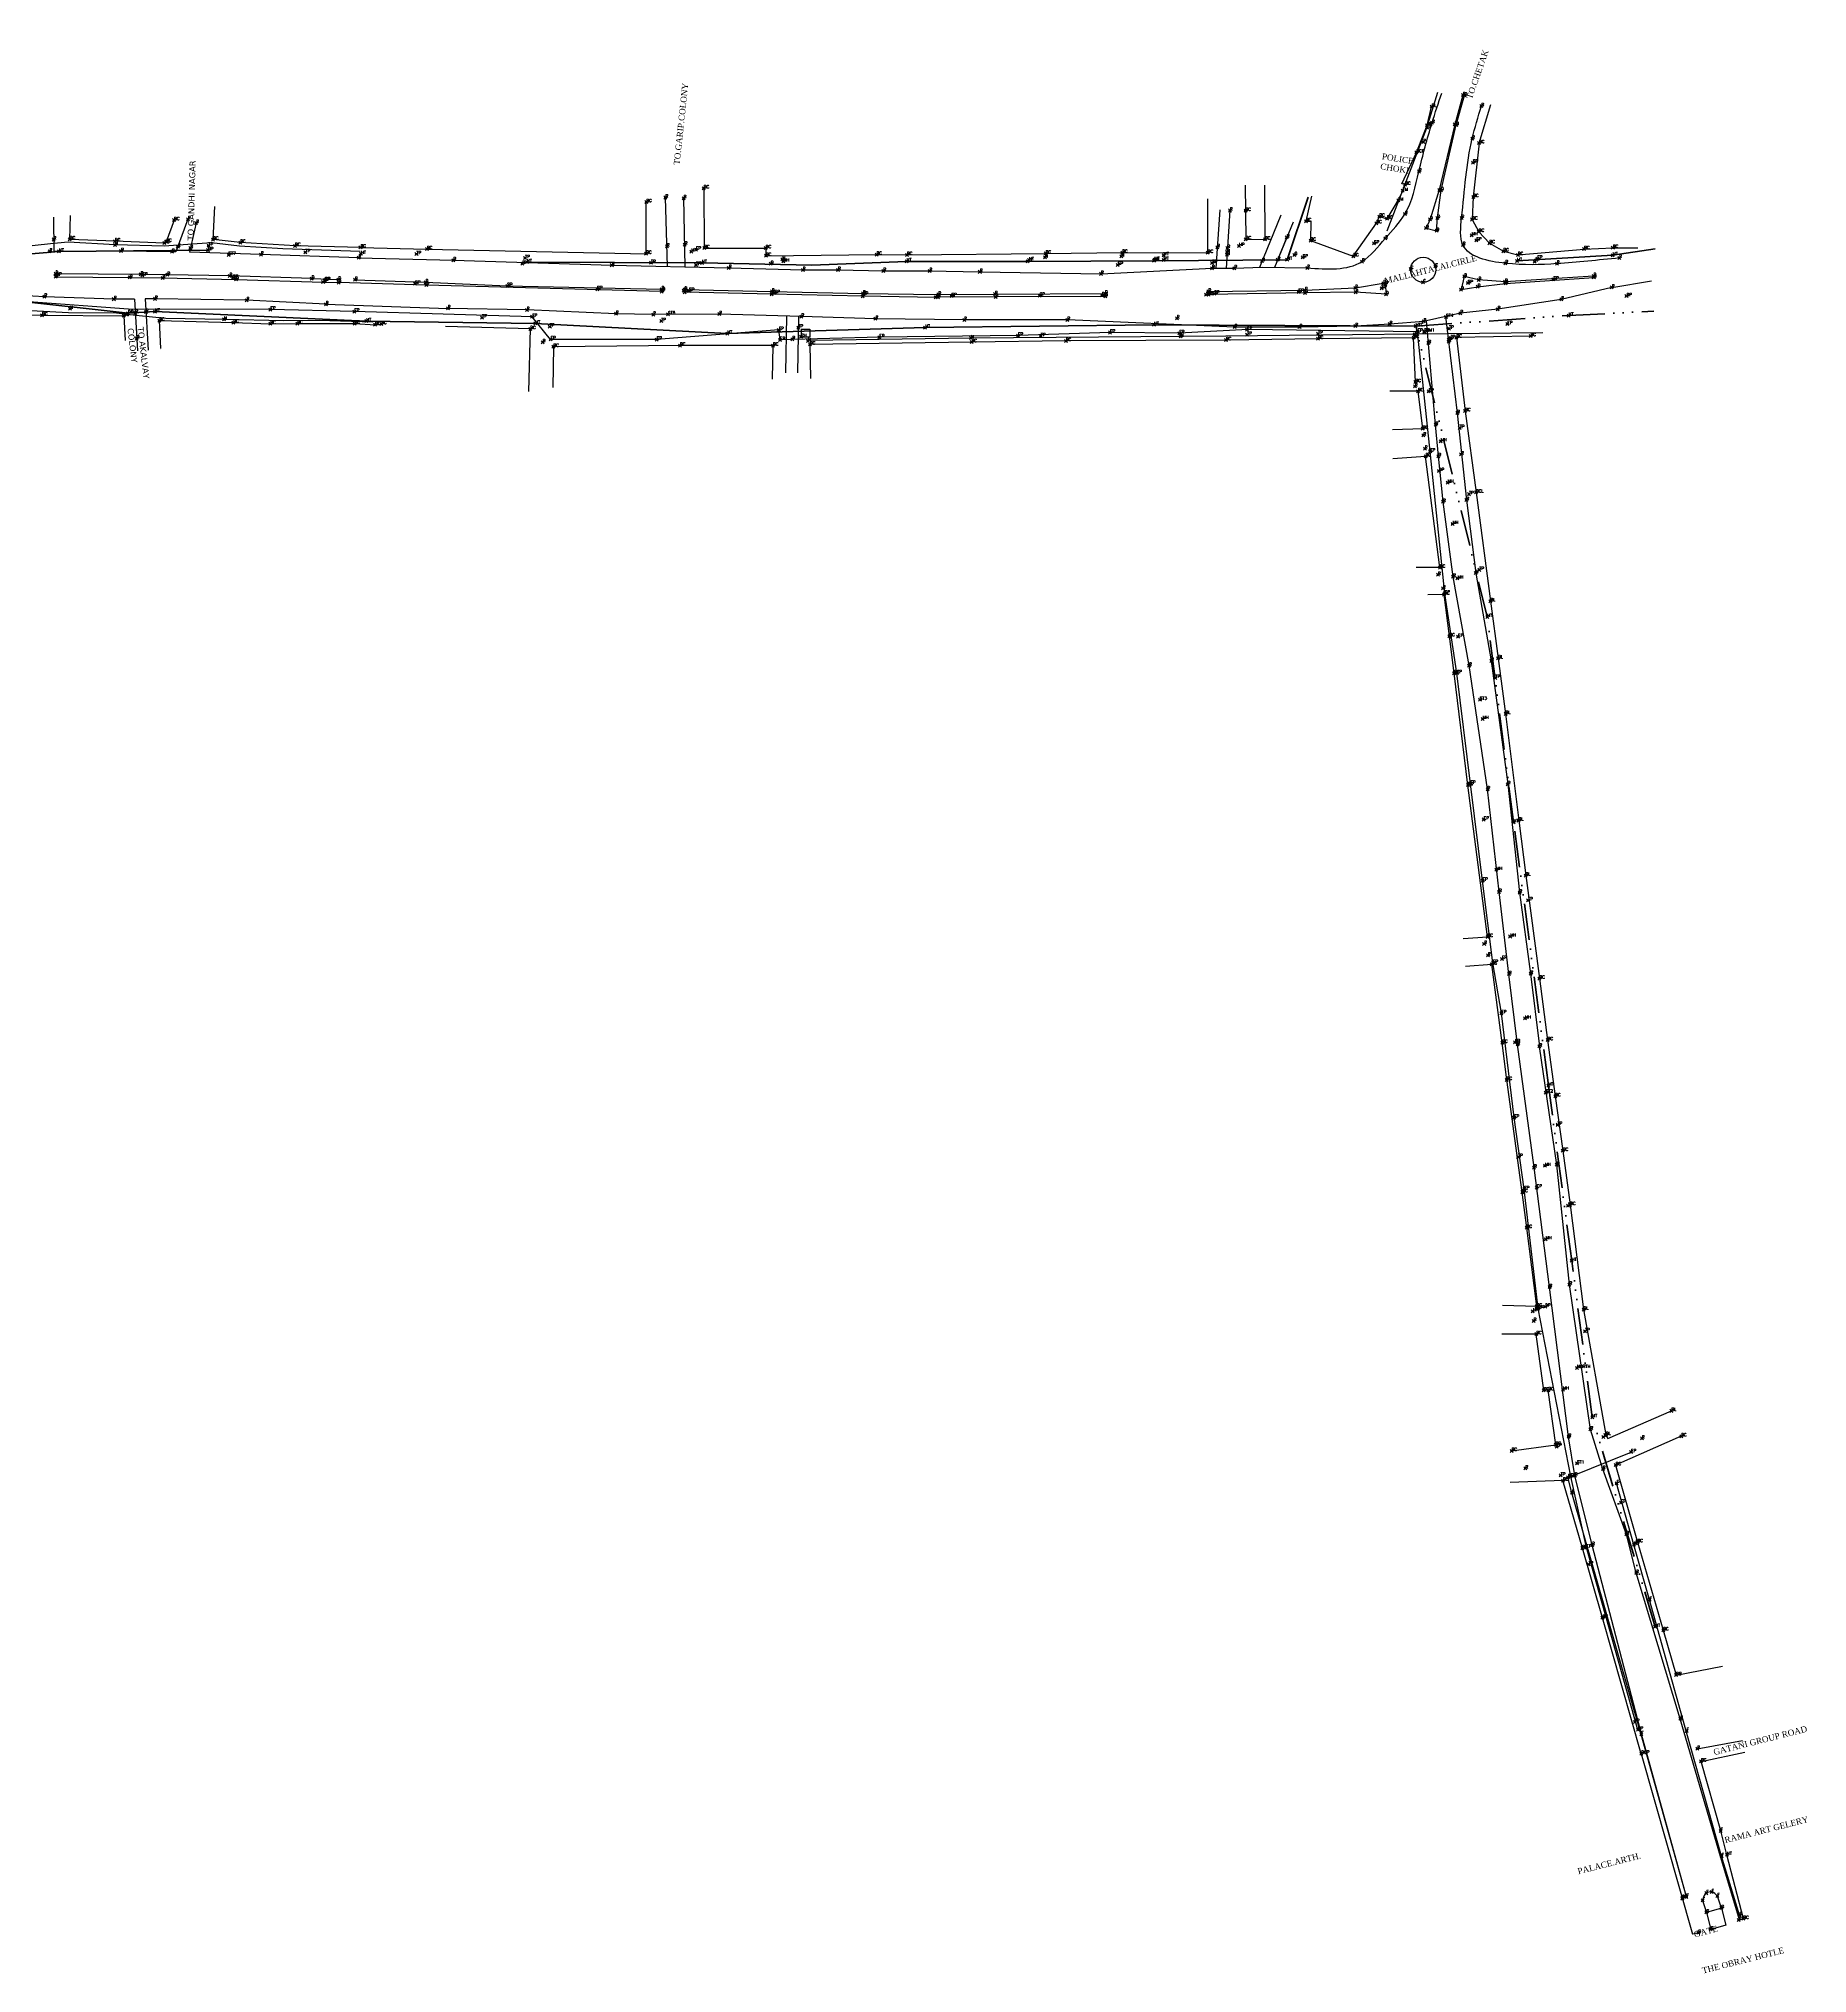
# Model space of a CAD drawing. Extents: x -8268 to 23638, y -6524 to 6806.
# Drawn here: x -1101 to -516, y 5469 to 6109 of the extents above; entities that cross this region are included whole.
import ezdxf

# ---------------------------------------------------------------- set-up
doc = ezdxf.new("R2010")
doc.units = 0
doc.header["$MEASUREMENT"] = 0
doc.header["$PDMODE"] = 35
doc.header["$PDSIZE"] = 0.5
doc.linetypes.add('ACAD_ISO14W100', pattern=[24, 12, -3, 0, -3, 0, -3, 0, -3])
doc.linetypes.add('DOT2', pattern=[0.125, 0, -0.125])
doc.layers.add('2', color=1, linetype='Continuous')
doc.layers.add('Contour', color=3, linetype='DOT2')
for name, color, linetype, lineweight in [('DIVIDER', 1, 'Continuous', 30), ('DRG', 6, 'Continuous', 30), ('EP', 5, 'Continuous', 30), ('H-T-LINE', 1, 'ACAD_ISO14W100', 40), ('NALA', 4, 'Continuous', 30), ('PILLAR', 7, 'Continuous', 35), ('ROAD', 9, 'Continuous', 30), ('TEXT', 7, 'Continuous', 30)]:
    doc.layers.add(name, color=color, linetype=linetype, lineweight=lineweight)
doc.styles.get("Standard").update_dxf_attribs({"font": 'simplex.shx'})

msp = doc.modelspace()

# ---------------------------------------------------------------- linework, layer by layer
for p in [(-640.547, 6086.758), (-630.194, 6090.62), (-629.675, 6090.497), (-624.072, 6086.981), (-642.115, 6079.842), (-642.065, 6080.663), (-640.392, 6081.459), (-632.877, 6080.934), (-632.386, 6080.752), (-643.328, 6075.064), (-627.115, 6076.223), (-624.849, 6074.746), (-645.585, 6071.661), (-626.892, 6068.276), (-881.343, 6059.785), (-649.308, 6060.996), (-644.756, 6065.343), (-900.341, 6055.238), (-894.005, 6056.746), (-887.977, 6056.51), (-651.567, 6055.759), (-650.092, 6058.988), (-638.034, 6059.238), (-637.439, 6059.154), (-626.772, 6056.941), (-1056.56, 6049.257), (-1051.974, 6049.537), (-1049.271, 6048.352), (-707.257, 6052.443), (-702.112, 6052.354), (-682.123, 6048.903), (-658.815, 6048.246), (-657.838, 6050.416), (-655.277, 6049.738), (-649.397, 6051.256), (-641.08, 6049.554), (-638.619, 6049.977), (-630.612, 6049.973), (-627.145, 6049.468), (-1096.414, 6042.853), (-1091.078, 6042.899), (-1076.128, 6042.25), (-1076.092, 6041.031), (-1059.808, 6041.66), (-1059.186, 6042.12), (-1045.181, 6040.816), (-1043.67, 6042.831), (-1034.695, 6041.816), (-1016.531, 6040.745), (-893.515, 6040.573), (-887.617, 6041.161), (-704.265, 6040.713), (-702.015, 6042.93), (-695.682, 6042.861), (-688.454, 6043.525), (-680.598, 6042.482), (-659.609, 6041.543), (-655.903, 6043.196), (-642.381, 6046.613), (-638.905, 6045.753), (-630.199, 6041.029), (-627.326, 6044.244), (-625.76, 6042.552), (-624.954, 6045.409), (-621.411, 6041.638), (-1097.771, 6038.926), (-1094.677, 6038.894), (-1074.09, 6039.01), (-1057.277, 6038.812), (-1055.329, 6040.463), (-1051.178, 6040), (-1045.341, 6039.322), (-1038.557, 6037.774), (-1038.557, 6037.774), (-1027.833, 6037.88), (-1013.123, 6038.612), (-995.533, 6036.839), (-994.901, 6040.243), (-994.724, 6038.121), (-976.377, 6038.011), (-972.926, 6039.666), (-964.143, 6035.978), (-941.341, 6034.844), (-940.438, 6036.713), (-939.834, 6035.361), (-911.752, 6034.36), (-900.41, 6038.156), (-898.808, 6035.136), (-885.455, 6038.864), (-883.946, 6039.513), (-883.9, 6034.411), (-881.923, 6035.103), (-881.17, 6040.02), (-860.818, 6039.998), (-860.769, 6037.458), (-859.177, 6034.825), (-855.32, 6036.253), (-855.018, 6035.61), (-824.182, 6037.855), (-814.231, 6035.623), (-814.109, 6037.773), (-774.222, 6035.589), (-773.745, 6036.022), (-768.435, 6036.936), (-768.227, 6038.242), (-744.372, 6034.451), (-743.155, 6037.245), (-742.913, 6038.501), (-732.368, 6035.814), (-732.21, 6036.121), (-729.231, 6036.11), (-729.207, 6037.62), (-714.592, 6038.448), (-713.155, 6035.121), (-711.478, 6040.302), (-708.232, 6037.832), (-708.186, 6038.671), (-708.091, 6040.039), (-696.63, 6035.728), (-691.461, 6036.145), (-688.338, 6036.156), (-685.932, 6037.733), (-683.223, 6036.921), (-666.458, 6037.302), (-663.569, 6035.553), (-616.796, 6038.944), (-616.15, 6034.966), (-612.255, 6035.755), (-611.996, 6037.747), (-606.486, 6035.489), (-605.577, 6036.529), (-599.095, 6034.857), (-590.09, 6039.694), (-580.602, 6037.628), (-580.592, 6040.13), (-578.456, 6036.751), (-1095.779, 6031.546), (-1095.713, 6030.507), (-1095.493, 6030.885), (-1071.259, 6030.333), (-1067.608, 6031.308), (-1067.111, 6030.963), (-1060.378, 6030.122), (-1058.777, 6031.208), (-1038.225, 6030.824), (-1037.068, 6030.216), (-1036.048, 6029.659), (-1011.032, 6029.916), (-1007.253, 6028.752), (-1006.778, 6029.174), (-1006.619, 6029.406), (-1002.225, 6029.597), (-1002.154, 6028.624), (-996.74, 6029.533), (-976.835, 6028.226), (-973.352, 6028.693), (-973.086, 6027.763), (-873.05, 6033.47), (-848.554, 6032.788), (-836.911, 6032.773), (-821.898, 6032.433), (-806.649, 6032.447), (-790.007, 6032.155), (-749.905, 6031.49), (-713.195, 6033.349), (-705.794, 6033.316), (-681.692, 6033.441), (-656.536, 6028.392), (-655.899, 6028.086), (-647.463, 6033.118), (-643.361, 6028.695), (-639.35, 6033.937), (-629.762, 6030.626), (-628.561, 6028.426), (-625, 6029.472), (-616.254, 6028.859), (-616.089, 6028.308), (-600.25, 6029.645), (-586.942, 6030.771), (-586.878, 6030.295), (-1099.485, 6023.933), (-1076.501, 6023.114), (-1062.854, 6023.22), (-1032.599, 6022.778), (-1006.364, 6021.432), (-946.361, 6027.48), (-916.586, 6026.417), (-895.272, 6026.378), (-895.268, 6025.646), (-894.996, 6025.996), (-888.004, 6025.909), (-887.694, 6026.286), (-887.626, 6025.411), (-886.17, 6025.867), (-858.923, 6024.764), (-858.799, 6025.685), (-857.9, 6025.12), (-828.813, 6024.078), (-828.655, 6024.596), (-828.648, 6024.985), (-804.604, 6023.697), (-803.867, 6023.777), (-803.709, 6024.662), (-799.372, 6024.136), (-785.013, 6024.789), (-784.808, 6023.835), (-770.225, 6024.286), (-749.61, 6024.375), (-748.573, 6024.974), (-748.537, 6024.043), (-715.172, 6024.573), (-714.403, 6025.665), (-714.319, 6024.624), (-712.447, 6024.935), (-684.579, 6025.539), (-682.454, 6026.075), (-682.407, 6025.182), (-665.758, 6026.846), (-665.698, 6025.427), (-657.092, 6026.746), (-655.636, 6024.736), (-630.817, 6026.299), (-625.291, 6027.205), (-597.669, 6023.041), (-580.93, 6026.998), (-576.071, 6024.141), (-1100.237, 6017.774), (-1090.956, 6019.935), (-1073.204, 6017.614), (-1071.784, 6018.435), (-1069.386, 6018.557), (-1065.869, 6018.89), (-1062.888, 6018.996), (-1061.488, 6016.02), (-1040.051, 6016.428), (-1036.976, 6015.367), (-1024.761, 6014.96), (-1024.681, 6019.684), (-1015.821, 6015.057), (-996.98, 6018.995), (-996.811, 6015.011), (-992.982, 6015.88), (-966.002, 6020.074), (-954.661, 6017.035), (-939.852, 6019.548), (-938.11, 6017.311), (-937.099, 6015.09), (-910.406, 6018.274), (-898.057, 6018.003), (-895.41, 6015.858), (-893.165, 6018.133), (-893.165, 6018.133), (-876.204, 6018.185), (-849.024, 6017.344), (-824.53, 6016.647), (-795.161, 6016.242), (-761.014, 6016.223), (-724.802, 6016.772), (-643.204, 6015.751), (-635.763, 6017.234), (-631.028, 6018.427), (-618.666, 6019.778), (-595.22, 6017.695), (-1068.929, 6010.104), (-990.058, 6014.669), (-988.025, 6014.879), (-938.727, 6013.252), (-934.601, 6008.868), (-932.261, 6014.036), (-932.022, 6009.824), (-896.873, 6009.757), (-873.556, 6011.751), (-856.507, 6012.943), (-856.105, 6009.631), (-852.012, 6009.863), (-850.058, 6013.726), (-849.163, 6010.664), (-846.849, 6009.305), (-823.243, 6010.491), (-808.098, 6013.7), (-792.889, 6010.226), (-792.728, 6008.916), (-777.4, 6011.063), (-769.853, 6010.878), (-761.54, 6009.291), (-746.944, 6012.09), (-732.418, 6014.666), (-724.015, 6011.827), (-723.554, 6010.773), (-708.613, 6009.566), (-705.749, 6013.887), (-701.587, 6013.061), (-701.567, 6011.349), (-684.251, 6013.855), (-678.154, 6010.039), (-678.094, 6011.65), (-665.763, 6014.2), (-654.423, 6014.861), (-646.495, 6010.329), (-646.198, 6011.466), (-645.799, 6014.205), (-645.174, 6012.36), (-642.992, 6012.422), (-642.966, 6012.256), (-641.615, 6008.589), (-634.918, 6009.011), (-634.901, 6009.666), (-634.794, 6013.349), (-634.231, 6010.226), (-632.321, 6010.421), (-615.482, 6014.885), (-607.816, 6010.921), (-931.08, 6007.379), (-889.193, 6007.781), (-858.415, 6007.776), (-846.209, 6008.142), (-645.891, 5995.696), (-646.057, 5994.255), (-645.024, 5992.677), (-641.561, 5992.58), (-632.075, 5985.413), (-629.454, 5986.103), (-643.492, 5980.255), (-643.276, 5978.054), (-639.246, 5981.571), (-631.243, 5980.497), (-642.742, 5973.666), (-642.557, 5971.118), (-641.025, 5972.751), (-638.321, 5971.129), (-637.51, 5976.096), (-630.781, 5971.767), (-638.151, 5966.298), (-635.252, 5962.407), (-628.174, 5958.609), (-625.858, 5959.183), (-636.75, 5956.105), (-629.019, 5956.669), (-633.627, 5948.757), (-638.402, 5931.948), (-637.806, 5934.334), (-625.925, 5932.487), (-624.78, 5933.579), (-636.786, 5927.454), (-636.407, 5925.402), (-636.217, 5925.786), (-633.435, 5931.309), (-631.988, 5930.759), (-621.072, 5923.198), (-622.15, 5917.996), (-634.665, 5911.597), (-631.809, 5911.453), (-628.123, 5901.892), (-620.831, 5903.478), (-618.54, 5904.305), (-633.092, 5899.375), (-632.201, 5899.447), (-619.424, 5897.841), (-624.583, 5890.601), (-623.685, 5884.266), (-616.058, 5885.949), (-628.552, 5862.377), (-627.676, 5862.848), (-615.373, 5862.638), (-622.013, 5860.988), (-623.299, 5851), (-613.421, 5850.061), (-611.732, 5850.654), (-623.677, 5830.757), (-619.134, 5834.373), (-609.407, 5832.455), (-618.247, 5827.024), (-611.462, 5826.8), (-608.624, 5824.256), (-622.033, 5812.174), (-614.559, 5812.297), (-623.158, 5809.861), (-621.934, 5806.046), (-617.297, 5804.867), (-620.655, 5803.071), (-620.281, 5803.545), (-614.96, 5799.864), (-607.811, 5799.986), (-604.882, 5798.379), (-617.441, 5786.916), (-609.663, 5785.203), (-617.174, 5777.162), (-612.981, 5777.291), (-612.129, 5776.622), (-604.892, 5775.938), (-602.17, 5778.02), (-615.696, 5764.857), (-602.757, 5760.656), (-601.901, 5763.004), (-599.645, 5759.454), (-613.235, 5752.371), (-598.89, 5749.997), (-597.147, 5741.419), (-611.951, 5739.356), (-606.632, 5735.863), (-603.084, 5736.447), (-599.146, 5736.788), (-610.543, 5727.723), (-609.879, 5728.739), (-605.762, 5729.265), (-595.455, 5723.213), (-594.732, 5723.518), (-609.093, 5715.955), (-602.845, 5712.133), (-594.201, 5705.05), (-601.537, 5696.336), (-594.951, 5697.129), (-605.787, 5689.933), (-605.291, 5689.201), (-602.981, 5689.856), (-590.265, 5688.874), (-607.067, 5688.333), (-606.753, 5685.125), (-605.953, 5680.771), (-589.792, 5681.711), (-592.43, 5669.583), (-603.427, 5662.154), (-601.937, 5662.188), (-597.079, 5662.453), (-587.409, 5653.269), (-561.198, 5655.397), (-599.503, 5644.192), (-595.255, 5646.808), (-588.001, 5649.265), (-583.74, 5646.776), (-582.895, 5647.404), (-570.97, 5646.272), (-557.982, 5646.981), (-614.081, 5642.158), (-599.194, 5643.542), (-592.43, 5638.001), (-579.665, 5637.426), (-574.543, 5641.756), (-609.5, 5636.362), (-597.867, 5634.019), (-597.121, 5632.338), (-595.442, 5633.433), (-594.497, 5633.681), (-593.118, 5633.987), (-583.888, 5636.152), (-579.375, 5631.424), (-594.12, 5628.279), (-577.914, 5625.011), (-576.116, 5614.535), (-572.424, 5611.964), (-590.67, 5609.968), (-589.327, 5610.144), (-587.396, 5611.014), (-573.593, 5611.112), (-572.998, 5611.586), (-588.625, 5604.583), (-572.871, 5601.773), (-568.443, 5592.898), (-584.017, 5586.968), (-566.595, 5583.983), (-563.917, 5582.806), (-559.665, 5567.989), (-573.303, 5552.504), (-572.276, 5549.922), (-571.192, 5548.38), (-558.275, 5553.547), (-556.154, 5549.482), (-571.173, 5541.99), (-552.667, 5543.618), (-551.411, 5539.443), (-544.915, 5516.446), (-544.618, 5508.087), (-542.835, 5508.571), (-557.628, 5494.256), (-557.564, 5494.059), (-556.232, 5494.607), (-550.907, 5493.468), (-549.653, 5495.851), (-547.865, 5496.217), (-545.981, 5494.882), (-544.697, 5490.921), (-549.643, 5489.496), (-548.191, 5483.843), (-538.932, 5486.98), (-538.65, 5488.519), (-537.397, 5487.37), (-552.306, 5482.773)]:
    msp.add_point(p)
at = {"layer": 'Contour', "linetype": 'Continuous'}
for p, q in [((-573.593, 5611.112), (-579.375, 5631.424)), ((-550.907, 5493.468), (-549.643, 5489.496)), ((-544.697, 5490.921), (-545.981, 5494.882))]:
    msp.add_line(p, q, dxfattribs=at)
msp.add_lwpolyline([(-538.65, 5488.519), (-544.618, 5508.087), (-556.154, 5548.675), (-568.443, 5592.898), (-573.593, 5611.112), (-573.593, 5611.112)], dxfattribs=at)
msp.add_circle((-643.336, 6032.832), 4.137, dxfattribs=at)
msp.add_spline([(-545.981, 5494.882), (-547.865, 5496.217), (-549.653, 5495.851), (-550.907, 5493.468)], degree=3, dxfattribs=at)
at = {"layer": 'DIVIDER', "linetype": 'Continuous'}
for p, q in [((-1067.608, 6031.308), (-1095.779, 6031.546)), ((-1095.713, 6030.507), (-1071.259, 6030.333)), ((-1071.259, 6030.333), (-1060.378, 6030.122)), ((-1058.777, 6031.208), (-1067.608, 6031.308)), ((-1060.378, 6030.122), (-1036.048, 6029.659)), ((-1038.225, 6030.824), (-1058.777, 6031.208)), ((-1011.032, 6029.916), (-1038.225, 6030.824)), ((-1036.048, 6029.659), (-1007.253, 6028.752)), ((-1011.032, 6029.916), (-1002.225, 6029.597)), ((-1007.253, 6028.752), (-1002.154, 6028.624))]:
    msp.add_line(p, q, dxfattribs=at)
for points in [[(-638.905, 6045.753), (-638.619, 6049.977), (-637.439, 6059.154), (-632.386, 6080.752), (-629.675, 6090.497), (-630.194, 6090.62), (-632.877, 6080.934), (-638.034, 6059.238), (-641.08, 6049.554), (-642.381, 6046.613), (-638.905, 6045.753)], [(-895.272, 6026.378), (-894.996, 6025.996), (-895.268, 6025.646), (-973.086, 6027.763), (-1002.154, 6028.624)], [(-996.74, 6029.533), (-973.352, 6028.693), (-946.361, 6027.48), (-895.272, 6026.378)], [(-656.536, 6028.392), (-655.899, 6028.086), (-655.636, 6024.736), (-665.698, 6025.427), (-682.407, 6025.182), (-714.319, 6024.624), (-714.403, 6025.665), (-682.454, 6026.075), (-665.758, 6026.846), (-656.536, 6028.392)], [(-625, 6029.472), (-629.762, 6030.626), (-630.817, 6026.299), (-625.291, 6027.205), (-616.089, 6028.308), (-586.878, 6030.295), (-586.942, 6030.771), (-616.254, 6028.859), (-625, 6029.472)], [(-748.573, 6024.974), (-748.537, 6024.043), (-784.808, 6023.835), (-803.867, 6023.777), (-804.604, 6023.697), (-828.813, 6024.078), (-858.923, 6024.764), (-887.626, 6025.411), (-888.004, 6025.909), (-887.694, 6026.286), (-858.799, 6025.685), (-828.648, 6024.985), (-803.709, 6024.662), (-785.013, 6024.789), (-748.573, 6024.974)]]:
    msp.add_lwpolyline(points, dxfattribs=at)
at = {"layer": 'DRG', "linetype": 'Continuous'}
for p, q in [((-642.065, 6080.663), (-640.547, 6086.758)), ((-624.849, 6074.746), (-620.936, 6087.482)), ((-645.585, 6071.661), (-642.065, 6080.663)), ((-624.849, 6074.746), (-626.772, 6056.941)), ((-650.378, 6061.315), (-645.585, 6071.661)), ((-702.2, 6060.872), (-702.015, 6042.93)), ((-695.867, 6060.803), (-695.682, 6042.861)), ((-649.308, 6060.996), (-650.378, 6061.315)), ((-650.092, 6058.988), (-649.308, 6060.996)), ((-900.41, 6038.156), (-900.341, 6055.238)), ((-881.343, 6059.785), (-881.17, 6040.02)), ((-714.592, 6038.448), (-714.583, 6056.3)), ((-680.265, 6057.149), (-682.123, 6048.903)), ((-655.277, 6049.738), (-651.567, 6055.759)), ((-651.567, 6055.759), (-650.092, 6058.988)), ((-626.772, 6056.941), (-627.145, 6049.468)), ((-1091.078, 6042.899), (-1090.865, 6050.828)), ((-1056.56, 6049.257), (-1059.186, 6042.12)), ((-1043.67, 6042.831), (-1043.112, 6053.74)), ((-682.123, 6048.903), (-680.491, 6048.903)), ((-680.491, 6048.903), (-680.598, 6042.482)), ((-666.458, 6037.302), (-658.815, 6048.246)), ((-658.815, 6048.246), (-657.838, 6050.416)), ((-657.838, 6050.416), (-655.277, 6049.738)), ((-627.145, 6049.468), (-624.954, 6045.409)), ((-1076.128, 6042.25), (-1091.078, 6042.899)), ((-1059.808, 6041.66), (-1076.128, 6042.25)), ((-1059.186, 6042.12), (-1059.808, 6041.66)), ((-1034.695, 6041.816), (-1043.67, 6042.831)), ((-1016.531, 6040.745), (-1034.695, 6041.816)), ((-702.015, 6042.93), (-695.682, 6042.861)), ((-695.682, 6042.861), (-695.682, 6042.861)), ((-689.349, 6042.792), (-689.349, 6042.792)), ((-680.598, 6042.482), (-666.458, 6037.302)), ((-624.954, 6045.409), (-621.411, 6041.638)), ((-621.411, 6041.638), (-616.796, 6038.944)), ((-994.901, 6040.243), (-1016.531, 6040.745)), ((-972.926, 6039.666), (-900.41, 6038.156)), ((-881.17, 6040.02), (-860.818, 6039.998)), ((-860.818, 6039.998), (-860.769, 6037.458)), ((-860.769, 6037.458), (-824.182, 6037.855)), ((-824.182, 6037.855), (-814.109, 6037.773)), ((-814.109, 6037.773), (-768.227, 6038.242)), ((-768.227, 6038.242), (-742.913, 6038.501)), ((-742.913, 6038.501), (-714.592, 6038.448)), ((-616.796, 6038.944), (-611.996, 6037.747)), ((-611.996, 6037.747), (-590.09, 6039.694)), ((-590.09, 6039.694), (-580.592, 6040.13)), ((-580.592, 6040.13), (-572.291, 6040.13)), ((-1105.736, 6017.919), (-1100.237, 6017.774)), ((-1100.237, 6017.774), (-1073.204, 6017.614)), ((-1073.204, 6017.614), (-1072.714, 6009.481)), ((-1061.488, 6016.02), (-1061.043, 6006.795)), ((-1061.488, 6016.02), (-1036.976, 6015.367)), ((-1036.976, 6015.367), (-1024.761, 6014.96)), ((-1024.761, 6014.96), (-1015.821, 6015.057)), ((-1015.821, 6015.057), (-996.811, 6015.011)), ((-996.811, 6015.011), (-990.058, 6014.669)), ((-990.058, 6014.669), (-988.025, 6014.879)), ((-938.727, 6013.252), (-966.73, 6014.024)), ((-938.727, 6013.252), (-939.297, 5992.579)), ((-849.163, 6013.191), (-846.209, 6013.197)), ((-849.163, 6013.191), (-849.163, 6010.664)), ((-849.163, 6010.659), (-846.209, 6010.664)), ((-846.213, 6013.197), (-846.213, 6010.669)), ((-761.54, 6009.291), (-792.728, 6008.916)), ((-708.613, 6009.566), (-761.54, 6009.291)), ((-678.154, 6010.039), (-708.613, 6009.566)), ((-646.495, 6010.329), (-678.154, 6010.039)), ((-645.891, 5995.696), (-646.495, 6010.329)), ((-607.816, 6010.921), (-632.321, 6010.421)), ((-632.321, 6010.421), (-629.454, 5986.103)), ((-931.08, 6007.379), (-931.262, 5993.901)), ((-889.193, 6007.781), (-931.08, 6007.379)), ((-858.415, 6007.776), (-889.193, 6007.781)), ((-858.608, 5996.671), (-858.415, 6007.776)), ((-792.728, 6008.916), (-846.209, 6008.142)), ((-846.209, 6008.142), (-846.047, 5996.923)), ((-629.454, 5986.103), (-625.858, 5959.183)), ((-625.858, 5959.183), (-621.072, 5923.198)), ((-621.072, 5923.198), (-618.54, 5904.305)), ((-618.54, 5904.305), (-616.058, 5885.949)), ((-616.058, 5885.949), (-611.732, 5850.654)), ((-611.732, 5850.654), (-609.407, 5832.455)), ((-609.407, 5832.455), (-604.882, 5798.379)), ((-604.882, 5798.379), (-602.17, 5778.02)), ((-602.17, 5778.02), (-599.645, 5759.454)), ((-599.645, 5759.454), (-597.147, 5741.419)), ((-597.147, 5741.419), (-594.732, 5723.518)), ((-594.732, 5723.518), (-590.265, 5688.874)), ((-590.265, 5688.874), (-582.895, 5647.404)), ((-582.219, 5646.226), (-561.198, 5655.397)), ((-582.895, 5647.404), (-582.219, 5646.226)), ((-557.982, 5646.981), (-579.665, 5637.426)), ((-597.121, 5632.338), (-614.557, 5631.714)), ((-595.442, 5633.433), (-597.121, 5632.338)), ((-590.67, 5609.968), (-597.121, 5632.338)), ((-594.12, 5628.279), (-595.442, 5633.433)), ((-579.665, 5637.426), (-572.424, 5611.964)), ((-579.375, 5631.424), (-578.127, 5632.019)), ((-571.192, 5548.38), (-594.12, 5628.279)), ((-584.017, 5586.968), (-590.67, 5609.968)), ((-571.173, 5541.99), (-584.017, 5586.968)), ((-556.232, 5494.607), (-571.192, 5548.38)), ((-571.173, 5541.99), (-554.218, 5482.276)), ((-544.697, 5490.921), (-549.643, 5489.496)), ((-544.697, 5490.921), (-543.245, 5485.268)), ((-549.643, 5489.496), (-548.191, 5483.843)), ((-543.245, 5485.268), (-548.191, 5483.843)), ((-538.932, 5486.98), (-537.397, 5487.37)), ((-552.306, 5482.773), (-554.218, 5482.276))]:
    msp.add_line(p, q, dxfattribs=at)
for points in [[(-994.901, 6040.243), (-972.926, 6039.666)], [(-643.492, 5980.255), (-645.024, 5992.677), (-654.423, 5992.677)], [(-643.492, 5980.255), (-653.454, 5979.886)], [(-637.806, 5934.334), (-642.557, 5971.118), (-653.393, 5970.244)], [(-637.806, 5934.334), (-645.648, 5934.334)], [(-630.082, 5811.582), (-622.033, 5812.174), (-628.552, 5862.377), (-633.092, 5899.375), (-634.665, 5911.597), (-636.407, 5925.402), (-641.839, 5925.326)], [(-605.787, 5689.933), (-609.093, 5715.955), (-610.543, 5727.723), (-615.696, 5764.857), (-617.174, 5777.162), (-620.655, 5803.071), (-629.392, 5802.352)], [(-605.787, 5689.933), (-617.114, 5690.231)], [(-614.081, 5642.158), (-599.503, 5644.192), (-601.937, 5662.188), (-603.427, 5662.154), (-605.953, 5680.771), (-617.274, 5680.771)], [(-572.424, 5611.964), (-563.917, 5582.806), (-559.665, 5567.989), (-544.299, 5570.956)], [(-544.299, 5570.956), (-544.299, 5570.956)], [(-552.667, 5543.618), (-537.739, 5546.348)], [(-537.397, 5487.37), (-542.835, 5508.571), (-544.915, 5516.446), (-551.411, 5539.443), (-536.929, 5542.446)], [(-538.65, 5488.519), (-537.751, 5488.75)]]:
    msp.add_lwpolyline(points, dxfattribs=at)
at = {"layer": 'EP', "linetype": 'Continuous'}
for points in [[(-996.98, 6018.995), (-1024.681, 6019.684), (-1071.601, 6019.785), (-1104.62, 6022.248), (-1137.302, 6024.785), (-1166.055, 6027.321), (-1193.649, 6032.567), (-1219.508, 6038.655), (-1244.217, 6041.974), (-1293.545, 6061.397), (-1352.18, 6078.246), (-1401.55, 6093.341), (-1450.55, 6109.273)], [(-655.202, 6045.731), (-642.115, 6079.842), (-638.515, 6091.63)], [(-605.291, 5689.201), (-609.879, 5728.739), (-613.235, 5752.371), (-617.441, 5786.916), (-620.281, 5803.545), (-623.677, 5830.757), (-627.676, 5862.848), (-632.201, 5899.447), (-636.217, 5925.786), (-641.025, 5972.751), (-645.174, 6012.36), (-701.289, 6013.061), (-724.015, 6011.827), (-746.944, 6012.09), (-777.4, 6011.063), (-823.243, 6010.491), (-856.105, 6009.631), (-856.507, 6012.943), (-896.873, 6009.757), (-932.022, 6009.824), (-938.11, 6017.311), (-996.98, 6018.995)], [(-594.497, 5633.681), (-605.291, 5689.201), (-602.981, 5689.856)], [(-572.276, 5549.922), (-589.327, 5610.144), (-594.497, 5633.681), (-574.543, 5641.756)]]:
    msp.add_lwpolyline(points, dxfattribs=at)
at = {"layer": 'H-T-LINE', "linetype": 'Continuous'}
for p, q in [((-1094.677, 6038.894), (-1106.401, 6037.862)), ((-1045.341, 6039.322), (-1094.677, 6038.894))]:
    msp.add_line(p, q, dxfattribs=at)
for points in [[(-1393.596, 6093.527), (-1368.669, 6085.708), (-1324.534, 6072.254), (-1251.127, 6048.843), (-1194.238, 6032.051), (-1071.784, 6018.435), (-1062.888, 6018.996), (-992.982, 6015.88), (-937.099, 6015.09)], [(-939.834, 6035.361), (-881.923, 6035.103), (-845.602, 6034.387), (-814.231, 6035.623), (-774.222, 6035.589), (-732.368, 6035.814), (-688.338, 6036.156), (-681.381, 6056.801)], [(-580.602, 6037.628), (-612.255, 6035.755)], [(-580.602, 6037.628), (-566.631, 6039.778)], [(-645.799, 6014.205), (-732.418, 6014.666), (-808.098, 6013.7), (-873.556, 6011.751), (-937.099, 6015.09)]]:
    msp.add_lwpolyline(points, dxfattribs=at)
at = {"layer": 'H-T-LINE'}
msp.add_lwpolyline([(-566.595, 5583.983), (-587.409, 5653.269), (-594.201, 5705.05), (-601.901, 5763.004), (-613.421, 5850.061), (-622.15, 5917.996), (-645.799, 6014.205), (-595.22, 6017.695), (-567.001, 6019.127)], dxfattribs=at)
at = {"layer": 'NALA', "linetype": 'Continuous'}
for p, q in [((-792.747, 6010.243), (-846.228, 6009.469)), ((-708.62, 6010.851), (-792.889, 6010.226)), ((-603.792, 6011.954), (-708.62, 6010.851))]:
    msp.add_line(p, q, dxfattribs=at)
for points in [[(-990.789, 6015.516), (-1008.576, 6016.054), (-1020.241, 6015.916), (-1040.051, 6016.428), (-1059.292, 6016.724), (-1069.261, 6017.71), (-1075.668, 6018.516), (-1091.464, 6018.643), (-1147.685, 6021.552), (-1176.302, 6022.639), (-1196.24, 6022.89), (-1195.136, 6030.14), (-1222.903, 6037.174), (-1223.534, 6035.409), (-1244.936, 6040.84), (-1260.463, 6049.293), (-1295.68, 6060.656), (-1318.464, 6067.724), (-1349.206, 6076.69), (-1354.296, 6077.937), (-1355.055, 6075.655), (-1357.317, 6066.719)], [(-995.045, 6038.934), (-1020.626, 6039.773), (-1034.98, 6040.699), (-1044.203, 6041.705), (-1059.889, 6040.613), (-1076.092, 6041.031), (-1091.626, 6041.954), (-1097.509, 6041.45), (-1108.554, 6040.198)]]:
    msp.add_lwpolyline(points, dxfattribs=at)
at = {"layer": 'PILLAR', "linetype": 'Continuous'}
msp.add_line((-1095.779, 6031.546), (-1095.779, 6031.546), dxfattribs=at)
msp.add_lwpolyline([(-1095.709, 6031.522), (-1096.254, 6031.056), (-1095.713, 6030.507), (-1095.713, 6030.507)], dxfattribs=at)
at = {"layer": 'ROAD', "linetype": 'Continuous'}
for p, q in [((-893.314, 6033.936), (-894.005, 6056.746)), ((-887.444, 6033.801), (-887.977, 6056.51)), ((-1096.44, 6050.285), (-1096.4, 6038.931)), ((-1051.974, 6049.537), (-1055.955, 6038.77)), ((-1049.271, 6048.352), (-1051.491, 6038.629)), ((-710.644, 6052.706), (-711.946, 6033.344)), ((-707.257, 6052.443), (-708.542, 6033.328)), ((-690.466, 6050.855), (-697.484, 6033.631)), ((-686.392, 6048.587), (-692.497, 6033.602)), ((-691.461, 6036.145), (-688.454, 6043.525)), ((-1069.635, 6023.167), (-1068.708, 6006.011)), ((-1066.102, 6023.195), (-1065.187, 6006.269)), ((-854.205, 5998.793), (-853.879, 6017.494)), ((-850.205, 5998.724), (-849.881, 6017.371)), ((-639.246, 5981.571), (-642.261, 6015.958)), ((-635.923, 6017.351), (-632.075, 5985.413)), ((-1061.032, 6006.572), (-1061.089, 6006.569)), ((-632.075, 5985.413), (-629.019, 5956.669)), ((-638.321, 5971.129), (-639.246, 5981.571)), ((-636.75, 5956.105), (-638.321, 5971.129)), ((-633.435, 5931.309), (-636.75, 5956.105)), ((-629.019, 5956.669), (-625.925, 5932.487)), ((-625.925, 5932.487), (-620.831, 5903.478)), ((-628.123, 5901.892), (-633.435, 5931.309)), ((-622.013, 5860.988), (-628.123, 5901.892)), ((-620.831, 5903.478), (-615.373, 5862.638)), ((-615.373, 5862.638), (-611.462, 5826.8)), ((-618.247, 5827.024), (-622.013, 5860.988)), ((-614.96, 5799.864), (-618.247, 5827.024)), ((-611.462, 5826.8), (-607.811, 5799.986)), ((-612.129, 5776.622), (-614.96, 5799.864)), ((-607.811, 5799.986), (-604.892, 5775.938)), ((-606.632, 5735.863), (-612.129, 5776.622)), ((-599.146, 5736.788), (-604.892, 5775.938)), ((-601.537, 5696.336), (-606.632, 5735.863)), ((-594.951, 5697.129), (-599.146, 5736.788)), ((-595.255, 5646.808), (-601.537, 5696.336)), ((-588.001, 5649.265), (-594.951, 5697.129)), ((-593.118, 5633.987), (-595.255, 5646.808)), ((-583.888, 5636.152), (-588.001, 5649.265)), ((-587.396, 5611.014), (-593.118, 5633.987)), ((-576.116, 5614.535), (-583.888, 5636.152)), ((-572.871, 5601.773), (-576.116, 5614.535)), ((-571.144, 5548.394), (-587.396, 5611.014)), ((-558.275, 5553.547), (-572.871, 5601.773)), ((-556.184, 5494.621), (-571.144, 5548.394)), ((-545.03, 5507.98), (-558.275, 5553.547))]:
    msp.add_line(p, q, dxfattribs=at)
for points in [[(-1069.635, 6023.167), (-1076.501, 6023.114), (-1099.485, 6023.933), (-1157.396, 6027.143), (-1174.464, 6029.838), (-1196.051, 6035.131), (-1236.849, 6045.928), (-1243.414, 6048.192)], [(-1055.955, 6038.77), (-1057.277, 6038.812), (-1074.09, 6039.01), (-1096.4, 6038.931)], [(-995.533, 6036.839), (-1027.833, 6037.88), (-1051.491, 6038.629)], [(-964.143, 6035.978), (-911.752, 6034.36), (-873.05, 6033.47), (-848.554, 6032.788), (-836.911, 6032.773), (-821.898, 6032.433), (-806.649, 6032.447), (-790.007, 6032.155), (-749.905, 6031.49), (-713.195, 6033.349), (-705.794, 6033.316), (-696.63, 6033.664), (-681.692, 6033.441), (-681.692, 6033.441), (-681.692, 6033.441), (-681.692, 6033.441), (-681.692, 6033.441), (-681.692, 6033.441), (-681.692, 6033.441)], [(-580.93, 6026.998), (-567.846, 6029.16)], [(-1006.364, 6021.432), (-1032.599, 6022.778), (-1062.854, 6023.22), (-1066.102, 6023.195)], [(-580.93, 6026.998), (-597.669, 6023.041), (-618.666, 6019.778), (-631.028, 6018.427), (-643.204, 6015.751), (-654.423, 6014.861), (-665.763, 6014.2), (-684.251, 6013.855), (-705.749, 6013.887), (-761.014, 6016.223), (-795.161, 6016.242), (-824.53, 6016.647), (-849.024, 6017.344), (-876.204, 6018.185), (-898.057, 6018.003), (-910.406, 6018.274), (-939.852, 6019.548), (-966.002, 6020.074)], [(-538.647, 5487.052), (-545.03, 5507.98)]]:
    msp.add_lwpolyline(points, dxfattribs=at)
for points in [[(-681.692, 6033.441), (-663.569, 6035.553), (-655.903, 6043.196), (-649.397, 6051.256), (-644.756, 6065.343), (-640.392, 6081.459), (-637.178, 6091.264)], [(-578.456, 6036.751), (-599.095, 6034.857), (-616.15, 6034.966), (-630.199, 6041.029), (-630.612, 6049.973), (-627.115, 6076.223), (-624.072, 6086.981)]]:
    msp.add_spline(points, degree=3, dxfattribs=at)
at = {"layer": 'TEXT', "linetype": 'Continuous'}
for p, q in [((-995.533, 6036.839), (-964.143, 6035.978)), ((-1006.364, 6021.432), (-966.002, 6020.074))]:
    msp.add_line(p, q, dxfattribs=at)

# ---------------------------------------------------------------- texts
at = {"layer": '2'}
for s, p in [('BL', (-640.547, 6086.758)), ('D', (-630.194, 6090.62)), ('D', (-629.675, 6090.497)), ('R', (-624.072, 6086.981)), ('EP', (-642.115, 6079.842)), ('BL', (-642.065, 6080.663)), ('R', (-640.392, 6081.459)), ('D', (-632.877, 6080.934)), ('D', (-632.386, 6080.752)), ('P', (-643.328, 6075.064)), ('R', (-627.115, 6076.223)), ('BC', (-624.849, 6074.746)), ('BCP', (-645.585, 6071.661)), ('SP', (-626.892, 6068.276)), ('BC', (-881.343, 6059.785)), ('BC', (-649.308, 6060.996)), ('R', (-644.756, 6065.343)), ('D', (-638.034, 6059.238)), ('BC', (-900.341, 6055.238)), ('R', (-894.005, 6056.746)), ('R', (-887.977, 6056.51)), ('TM', (-651.567, 6055.759)), ('TM', (-650.092, 6058.988)), ('D', (-637.439, 6059.154)), ('BC', (-626.772, 6056.941)), ('BC', (-1056.56, 6049.257)), ('R', (-1051.974, 6049.537)), ('R', (-1049.271, 6048.352)), ('R', (-707.257, 6052.443)), ('BC', (-702.112, 6052.354)), ('BC', (-682.123, 6048.903)), ('BC', (-658.815, 6048.246)), ('BC', (-657.838, 6050.416)), ('BC', (-655.277, 6049.738)), ('R', (-649.397, 6051.256)), ('D', (-642.381, 6046.613)), ('D', (-641.08, 6049.554)), ('D', (-638.619, 6049.977)), ('R', (-630.612, 6049.973)), ('BC', (-627.145, 6049.468)), ('R', (-1096.414, 6042.853)), ('BC', (-1091.078, 6042.899)), ('BC', (-1076.128, 6042.25)), ('N', (-1076.092, 6041.031)), ('BC', (-1059.808, 6041.66)), ('BC', (-1059.186, 6042.12)), ('R', (-1055.329, 6040.463)), ('R', (-1051.178, 6040)), ('TP', (-1045.181, 6040.816)), ('BC', (-1043.67, 6042.831)), ('BC', (-1034.695, 6041.816)), ('BC', (-1016.531, 6040.745)), ('BC', (-994.901, 6040.243)), ('R', (-893.515, 6040.573)), ('R', (-887.617, 6041.161)), ('BC', (-881.17, 6040.02)), ('BC', (-860.818, 6039.998)), ('R', (-711.478, 6040.302)), ('R', (-708.091, 6040.039)), ('HP', (-704.265, 6040.713)), ('BC', (-702.015, 6042.93)), ('BC', (-695.682, 6042.861)), ('R', (-688.454, 6043.525)), ('BC', (-680.598, 6042.482)), ('SP', (-659.609, 6041.543)), ('R', (-655.903, 6043.196)), ('D', (-638.905, 6045.753)), ('R', (-630.199, 6041.029)), ('MH', (-627.326, 6044.244)), ('SP', (-625.76, 6042.552)), ('BC', (-624.954, 6045.409)), ('BC', (-621.411, 6041.638)), ('BC', (-580.592, 6040.13)), ('R', (-1097.771, 6038.926)), ('HT', (-1094.677, 6038.894)), ('R', (-1074.09, 6039.01)), ('R', (-1057.277, 6038.812)), ('DP', (-1045.341, 6039.322)), ('ST7', (-1038.557, 6037.774)), ('ST7', (-1038.557, 6037.774)), ('R', (-1027.833, 6037.88)), ('TP', (-1013.123, 6038.612)), ('R', (-995.533, 6036.839)), ('HT', (-994.724, 6038.121)), ('TP', (-976.377, 6038.011)), ('BC', (-972.926, 6039.666)), ('R', (-964.143, 6035.978)), ('R', (-941.341, 6034.844)), ('TP', (-940.438, 6036.713)), ('HT', (-939.834, 6035.361)), ('R', (-911.752, 6034.36)), ('BC', (-900.41, 6038.156)), ('TP', (-898.808, 6035.136)), ('HP', (-885.455, 6038.864)), ('TP', (-883.9, 6034.411)), ('EP', (-883.946, 6039.513)), ('HT', (-881.923, 6035.103)), ('BC', (-860.769, 6037.458)), ('Q', (-859.177, 6034.825)), ('N', (-855.32, 6036.253)), ('MH', (-855.018, 6035.61)), ('BC', (-824.182, 6037.855)), ('HT', (-814.231, 6035.623)), ('BC', (-814.109, 6037.773)), ('HT', (-774.222, 6035.589)), ('HT', (-773.745, 6036.022)), ('N', (-768.435, 6036.936)), ('BC', (-768.227, 6038.242)), ('SP', (-744.372, 6034.451)), ('N', (-743.155, 6037.245)), ('BC', (-742.913, 6038.501)), ('HT', (-732.368, 6035.814)), ('WT', (-732.21, 6036.121)), ('WT', (-729.231, 6036.11)), ('WT', (-729.207, 6037.62)), ('BC', (-714.592, 6038.448)), ('SP', (-713.155, 6035.121)), ('N', (-708.232, 6037.832)), ('N', (-708.186, 6038.671)), ('R', (-696.63, 6035.728)), ('R', (-691.461, 6036.145)), ('HT', (-688.338, 6036.156)), ('Q', (-685.932, 6037.733)), ('SP', (-683.223, 6036.921)), ('BC', (-666.458, 6037.302)), ('R', (-663.569, 6035.553)), ('C', (-639.35, 6033.937)), ('BC', (-616.796, 6038.944)), ('R', (-616.15, 6034.966)), ('HT', (-612.255, 6035.755)), ('BC', (-611.996, 6037.747)), ('TP', (-606.486, 6035.489)), ('EP', (-605.577, 6036.529)), ('R', (-599.095, 6034.857)), ('BC', (-590.09, 6039.694)), ('HT', (-580.602, 6037.628)), ('R', (-578.456, 6036.751)), ('D', (-1095.779, 6031.546)), ('D', (-1095.713, 6030.507)), ('SP', (-1095.493, 6030.885)), ('D', (-1071.259, 6030.333)), ('D', (-1067.608, 6031.308)), ('SP', (-1067.111, 6030.963)), ('D', (-1060.378, 6030.122)), ('D', (-1058.777, 6031.208)), ('D', (-1038.225, 6030.824)), ('SP', (-1037.068, 6030.216)), ('D', (-1036.048, 6029.659)), ('D', (-1011.032, 6029.916)), ('D', (-1007.253, 6028.752)), ('SP', (-1006.778, 6029.174)), ('SP', (-1006.619, 6029.406)), ('D', (-1002.225, 6029.597)), ('D', (-1002.154, 6028.624)), ('D', (-996.74, 6029.533)), ('SP', (-976.835, 6028.226)), ('D', (-973.352, 6028.693)), ('D', (-973.086, 6027.763)), ('SP', (-946.361, 6027.48)), ('R', (-873.05, 6033.47)), ('R', (-848.554, 6032.788)), ('R', (-836.911, 6032.773)), ('R', (-821.898, 6032.433)), ('R', (-806.649, 6032.447)), ('R', (-790.007, 6032.155)), ('R', (-749.905, 6031.49)), ('R', (-713.195, 6033.349)), ('R', (-705.794, 6033.316)), ('R', (-681.692, 6033.441)), ('D', (-656.536, 6028.392)), ('D', (-655.899, 6028.086)), ('C', (-647.463, 6033.118)), ('C', (-643.361, 6028.695)), ('D', (-629.762, 6030.626)), ('SP', (-628.561, 6028.426)), ('D', (-625.291, 6027.205)), ('D', (-625, 6029.472)), ('D', (-616.254, 6028.859)), ('D', (-616.089, 6028.308)), ('SP', (-600.25, 6029.645)), ('D', (-586.942, 6030.771)), ('D', (-586.878, 6030.295)), ('R', (-1099.485, 6023.933)), ('R', (-1076.501, 6023.114)), ('R', (-1062.854, 6023.22)), ('R', (-1032.599, 6022.778)), ('R', (-1006.364, 6021.432)), ('SP', (-916.586, 6026.417)), ('D', (-895.272, 6026.378)), ('D', (-895.268, 6025.646)), ('D', (-894.996, 6025.996)), ('D', (-888.004, 6025.909)), ('D', (-887.694, 6026.286)), ('D', (-887.626, 6025.411)), ('SP', (-886.17, 6025.867)), ('D', (-858.923, 6024.764)), ('D', (-858.799, 6025.685)), ('SP', (-857.9, 6025.12)), ('D', (-828.813, 6024.078)), ('SP', (-828.655, 6024.596)), ('D', (-828.648, 6024.985)), ('D', (-804.604, 6023.697)), ('D', (-803.867, 6023.777)), ('D', (-803.709, 6024.662)), ('SP', (-799.372, 6024.136)), ('D', (-785.013, 6024.789)), ('D', (-784.808, 6023.835)), ('SP', (-770.225, 6024.286)), ('SP', (-749.61, 6024.375)), ('D', (-748.573, 6024.974)), ('D', (-748.537, 6024.043)), ('ST5', (-715.172, 6024.573)), ('D', (-714.403, 6025.665)), ('D', (-714.319, 6024.624)), ('SP', (-712.447, 6024.935)), ('SP', (-684.579, 6025.539)), ('D', (-682.454, 6026.075)), ('D', (-682.407, 6025.182)), ('D', (-665.758, 6026.846)), ('D', (-665.698, 6025.427)), ('SP', (-657.092, 6026.746)), ('D', (-655.636, 6024.736)), ('D', (-630.817, 6026.299)), ('R', (-597.669, 6023.041)), ('R', (-580.93, 6026.998)), ('DP', (-576.071, 6024.141)), ('BC', (-1100.237, 6017.774)), ('N', (-1090.956, 6019.935)), ('BC', (-1073.204, 6017.614)), ('DP', (-1071.784, 6018.435)), ('R', (-1069.386, 6018.557)), ('R', (-1065.869, 6018.89)), ('HT', (-1062.888, 6018.996)), ('BC', (-1061.488, 6016.02)), ('N', (-1040.051, 6016.428)), ('BC', (-1036.976, 6015.367)), ('BC', (-1024.761, 6014.96)), ('EP', (-1024.681, 6019.684)), ('BC', (-1015.821, 6015.057)), ('EP', (-996.98, 6018.995)), ('BC', (-996.811, 6015.011)), ('HT', (-992.982, 6015.88)), ('BC', (-990.058, 6014.669)), ('BC', (-988.025, 6014.879)), ('R', (-966.002, 6020.074)), ('TP', (-954.661, 6017.035)), ('R', (-939.852, 6019.548)), ('EP', (-938.11, 6017.311)), ('HT', (-937.099, 6015.09)), ('R', (-910.406, 6018.274)), ('R', (-898.057, 6018.003)), ('TP', (-895.41, 6015.858)), ('ST6', (-893.165, 6018.133)), ('ST6', (-893.165, 6018.133)), ('R', (-876.204, 6018.185)), ('R', (-849.024, 6017.344)), ('R', (-824.53, 6016.647)), ('R', (-795.161, 6016.242)), ('R', (-761.014, 6016.223)), ('HT', (-732.418, 6014.666)), ('R', (-724.802, 6016.772)), ('R', (-654.423, 6014.861)), ('R', (-643.204, 6015.751)), ('ST4', (-635.763, 6017.234)), ('R', (-631.028, 6018.427)), ('R', (-618.666, 6019.778)), ('EP', (-615.482, 6014.885)), ('HT', (-595.22, 6017.695)), ('R', (-1068.929, 6010.104)), ('BC', (-938.727, 6013.252)), ('R', (-934.601, 6008.868)), ('TP', (-932.261, 6014.036)), ('EP', (-932.022, 6009.824)), ('EP', (-896.873, 6009.757)), ('HT', (-873.556, 6011.751)), ('EP', (-856.507, 6012.943)), ('EP', (-856.105, 6009.631)), ('R', (-852.012, 6009.863)), ('TP', (-850.058, 6013.726)), ('CH', (-849.163, 6010.664)), ('N', (-846.849, 6009.305)), ('BC', (-846.209, 6008.142)), ('EP', (-823.243, 6010.491)), ('HT', (-808.098, 6013.7)), ('N', (-792.889, 6010.226)), ('BC', (-792.728, 6008.916)), ('EP', (-777.4, 6011.063)), ('TP', (-769.853, 6010.878)), ('BC', (-761.54, 6009.291)), ('EP', (-746.944, 6012.09)), ('EP', (-724.015, 6011.827)), ('N', (-723.554, 6010.773)), ('BC', (-708.613, 6009.566)), ('R', (-705.749, 6013.887)), ('TP', (-701.567, 6011.349)), ('EP', (-701.587, 6013.061)), ('R', (-684.251, 6013.855)), ('TP', (-678.094, 6011.65)), ('BC', (-678.154, 6010.039)), ('R', (-665.763, 6014.2)), ('BC', (-646.495, 6010.329)), ('N', (-646.198, 6011.466)), ('HTC', (-645.799, 6014.205)), ('EP', (-645.174, 6012.36)), ('TBM1', (-642.992, 6012.422)), ('HP', (-642.966, 6012.256)), ('R', (-641.615, 6008.589)), ('SP', (-634.901, 6009.666)), ('TP', (-634.794, 6013.349)), ('R', (-634.918, 6009.011)), ('TP', (-634.231, 6010.226)), ('BC', (-632.321, 6010.421)), ('BC', (-607.816, 6010.921)), ('BC', (-931.08, 6007.379)), ('BC', (-889.193, 6007.781)), ('BC', (-858.415, 6007.776)), ('BC', (-645.891, 5995.696)), ('R', (-646.057, 5994.255)), ('BC', (-645.024, 5992.677)), ('EP', (-641.561, 5992.58)), ('R', (-632.075, 5985.413)), ('BC', (-629.454, 5986.103)), ('BC', (-643.492, 5980.255)), ('R', (-643.276, 5978.054)), ('R', (-639.246, 5981.571)), ('MH', (-637.51, 5976.096)), ('TP', (-631.243, 5980.497)), ('R', (-642.742, 5973.666)), ('BC', (-642.557, 5971.118)), ('EP', (-641.025, 5972.751)), ('R', (-638.321, 5971.129)), ('R', (-630.781, 5971.767)), ('DP', (-638.151, 5966.298)), ('MH', (-635.252, 5962.407)), ('TP', (-628.174, 5958.609)), ('BCL', (-625.858, 5959.183)), ('R', (-636.75, 5956.105)), ('R', (-629.019, 5956.669)), ('MH', (-633.627, 5948.757)), ('R', (-638.402, 5931.948)), ('BC', (-637.806, 5934.334)), ('R', (-633.435, 5931.309)), ('R', (-625.925, 5932.487)), ('TP', (-624.78, 5933.579)), ('R', (-636.786, 5927.454)), ('BC', (-636.407, 5925.402)), ('EP', (-636.217, 5925.786)), ('MH', (-631.988, 5930.759)), ('BL', (-621.072, 5923.198)), ('HT', (-622.15, 5917.996)), ('BC', (-634.665, 5911.597)), ('EP', (-631.809, 5911.453)), ('BC', (-633.092, 5899.375)), ('EP', (-632.201, 5899.447)), ('R', (-628.123, 5901.892)), ('R', (-620.831, 5903.478)), ('BL', (-618.54, 5904.305)), ('TP', (-619.424, 5897.841)), ('ST3', (-624.583, 5890.601)), ('MH', (-623.685, 5884.266)), ('BL', (-616.058, 5885.949)), ('BC', (-628.552, 5862.377)), ('EP', (-627.676, 5862.848)), ('R', (-622.013, 5860.988)), ('R', (-615.373, 5862.638)), ('EP', (-623.299, 5851)), ('HT', (-613.421, 5850.061)), ('BL', (-611.732, 5850.654)), ('EP', (-623.677, 5830.757)), ('MH', (-619.134, 5834.373)), ('BL', (-609.407, 5832.455)), ('R', (-618.247, 5827.024)), ('R', (-611.462, 5826.8)), ('TP', (-608.624, 5824.256)), ('R', (-623.158, 5809.861)), ('BC', (-622.033, 5812.174)), ('MH', (-614.559, 5812.297)), ('R', (-621.934, 5806.046)), ('EP', (-620.281, 5803.545)), ('EP', (-617.297, 5804.867)), ('BC', (-620.655, 5803.071)), ('R', (-614.96, 5799.864)), ('R', (-607.811, 5799.986)), ('BC', (-604.882, 5798.379)), ('EP', (-617.441, 5786.916)), ('MH', (-609.663, 5785.203)), ('BC', (-602.17, 5778.02)), ('BC', (-617.174, 5777.162)), ('EP', (-612.981, 5777.291)), ('R', (-612.129, 5776.622)), ('R', (-604.892, 5775.938)), ('BC', (-615.696, 5764.857)), ('ST2', (-602.757, 5760.656)), ('HT', (-601.901, 5763.004)), ('BC', (-599.645, 5759.454)), ('EP', (-613.235, 5752.371)), ('TP', (-598.89, 5749.997)), ('TP', (-611.951, 5739.356)), ('BC', (-597.147, 5741.419)), ('R', (-606.632, 5735.863)), ('MH', (-603.084, 5736.447)), ('R', (-599.146, 5736.788)), ('BC', (-610.543, 5727.723)), ('EP', (-609.879, 5728.739)), ('EP', (-605.762, 5729.265)), ('TP', (-595.455, 5723.213)), ('BC', (-594.732, 5723.518)), ('BC', (-609.093, 5715.955)), ('MH', (-602.845, 5712.133)), ('HT', (-594.201, 5705.05)), ('R', (-601.537, 5696.336)), ('R', (-594.951, 5697.129)), ('HP', (-607.067, 5688.333)), ('BC', (-605.787, 5689.933)), ('EP', (-605.291, 5689.201)), ('DP', (-602.981, 5689.856)), ('BL', (-590.265, 5688.874)), ('R', (-606.753, 5685.125)), ('TP', (-589.792, 5681.711)), ('BC', (-605.953, 5680.771)), ('NORTH', (-592.43, 5669.583)), ('MH', (-597.079, 5662.453)), ('BC', (-603.427, 5662.154)), ('BC', (-601.937, 5662.188)), ('HT', (-587.409, 5653.269)), ('BL', (-561.198, 5655.397)), ('BC', (-599.503, 5644.192)), ('EP', (-599.194, 5643.542)), ('R', (-595.255, 5646.808)), ('R', (-588.001, 5649.265)), ('TP', (-583.74, 5646.776)), ('BL', (-582.895, 5647.404)), ('R', (-570.97, 5646.272)), ('BC', (-557.982, 5646.981)), ('BC', (-614.081, 5642.158)), ('ST1', (-592.43, 5638.001)), ('BC', (-579.665, 5637.426)), ('EP', (-574.543, 5641.756)), ('R', (-609.5, 5636.362)), ('TP', (-597.867, 5634.019)), ('BC', (-597.121, 5632.338)), ('F', (-595.442, 5633.433)), ('EC', (-594.497, 5633.681)), ('R', (-593.118, 5633.987)), ('R', (-583.888, 5636.152)), ('F', (-579.375, 5631.424)), ('F', (-594.12, 5628.279)), ('EP', (-577.914, 5625.011)), ('R', (-576.116, 5614.535)), ('TP', (-572.998, 5611.586)), ('BC', (-572.424, 5611.964)), ('BC', (-590.67, 5609.968)), ('EP', (-589.327, 5610.144)), ('R', (-587.396, 5611.014)), ('F', (-573.593, 5611.112)), ('TP', (-588.625, 5604.583)), ('R', (-572.871, 5601.773)), ('F', (-568.443, 5592.898)), ('BC', (-584.017, 5586.968)), ('HT', (-566.595, 5583.983)), ('BC', (-563.917, 5582.806)), ('BB', (-559.665, 5567.989)), ('TP', (-573.303, 5552.504)), ('EP', (-572.276, 5549.922)), ('F', (-571.192, 5548.38)), ('R', (-558.275, 5553.547)), ('F', (-556.154, 5549.482)), ('BCP', (-571.173, 5541.99)), ('R', (-552.667, 5543.618)), ('BC', (-551.411, 5539.443)), ('F', (-544.915, 5516.446)), ('F', (-544.618, 5508.087)), ('HT', (-542.835, 5508.571)), ('F', (-547.865, 5496.217)), ('BC', (-557.628, 5494.256)), ('P', (-557.564, 5494.059)), ('F', (-556.232, 5494.607)), ('F', (-550.907, 5493.468)), ('F', (-549.653, 5495.851)), ('F', (-545.981, 5494.882)), ('G', (-544.697, 5490.921)), ('G', (-549.643, 5489.496)), ('G', (-548.191, 5483.843)), ('G', (-538.932, 5486.98)), ('F', (-538.65, 5488.519)), ('BC', (-537.397, 5487.37)), ('G', (-552.306, 5482.773))]:
    msp.add_text(s, height=1, dxfattribs=at).set_placement(p)
at = {"layer": 'TEXT', "insert": (-629.106, 6089.752), "char_height": 2, "width": 49.89122, "attachment_point": 1, "rotation": 70.893101}
msp.add_mtext('{\\fTimes New Roman|b0|i0|c0|p18;TO.CHETAK}', dxfattribs=at)
at = {"layer": 'TEXT', "linetype": 'Continuous', "char_height": 2, "attachment_point": 1}
for s, insert, width, rotation in [('{\\fTimes New Roman|b0|i0|c0|p18;TO.GARIP.COLONY}', (-891.311, 6067.678), 49.89122, 83.882347), ('{\\fVerdana|b0|i0|c0|p34;TO GANDHI NAGAR}', (-1052.135, 6042.569), 27.84119, 88.493352), ('{\\fTimes New Roman|b0|i0|c0|p18;POLICE\\PCHOKI}', (-656.793, 6071.394), 49.89122, 350.945351), ('{\\fTimes New Roman|b0|i0|c0|p18;MALLAHTALAI.CIRLE}', (-656.402, 6030.068), 49.89122, 14.236713), ('{\\fVerdana|b0|i0|c0|p34;TO AKALVAY COLONY}', (-1066.706, 6014.045), 27.84119, 276.727398), ('{\\fTimes New Roman|b0|i0|c0|p18;GATANI GROUP ROAD}', (-547.517, 5543.419), 49.89122, 14.236713), ('{\\fTimes New Roman|b0|i0|c0|p18;RAMA ART GELERY}', (-543.855, 5514.314), 49.89122, 14.236713), ('{\\fTimes New Roman|b0|i0|c0|p18;PALACE.ARTH.}', (-592.471, 5504.008), 49.89122, 14.236713), ('{\\fTimes New Roman|b0|i0|c0|p18;GATE}', (-554.001, 5483.121), 49.89122, 14.813911), ('{\\fTimes New Roman|b0|i0|c0|p18;THE OBRAY HOTLE}', (-551.273, 5471.162), 49.89122, 14.236713)]:
    msp.add_mtext(s, dxfattribs=dict(at, insert=insert, width=width, rotation=rotation))

doc.saveas('drawing.dxf')
